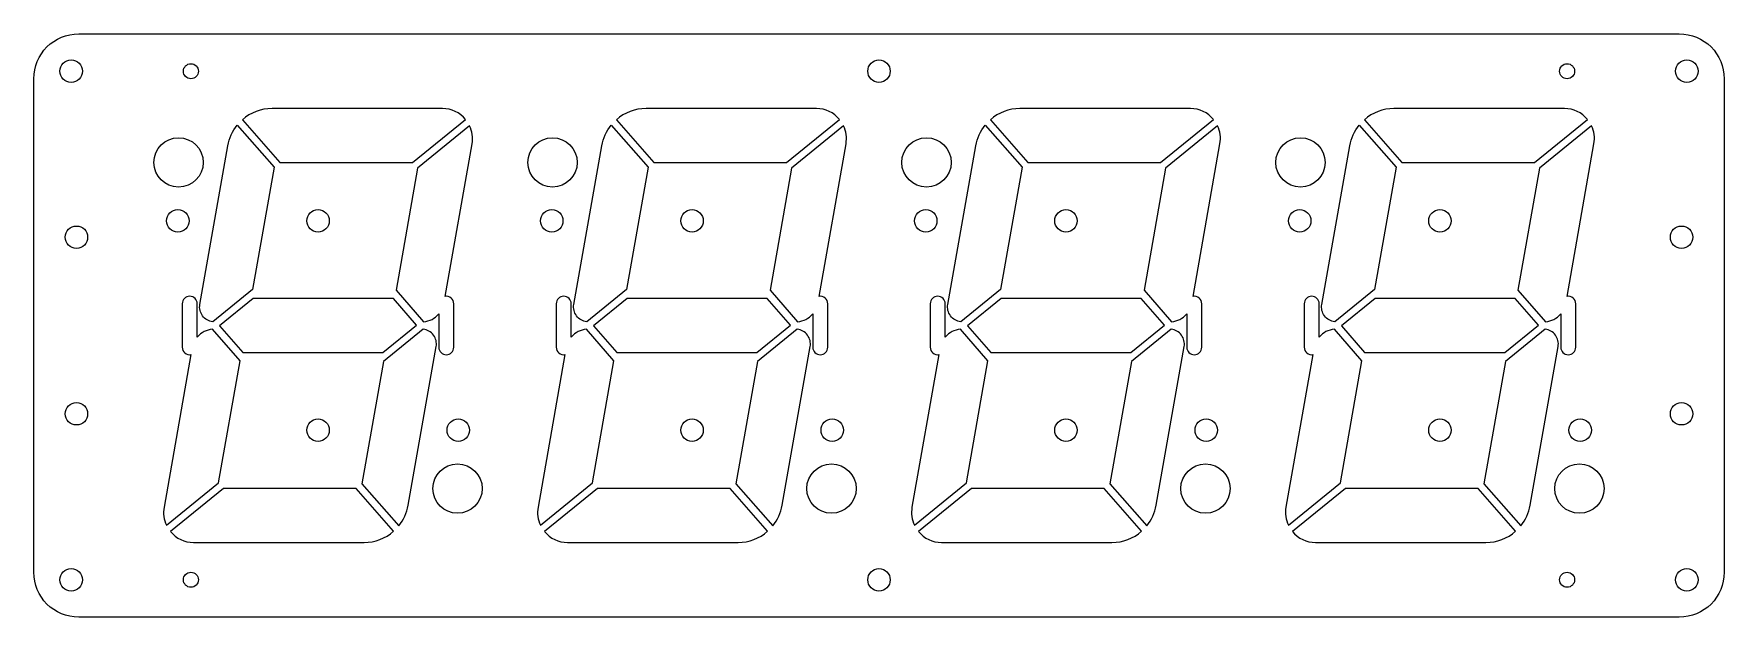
# Model space of a CAD drawing. Header units: millimetres. Extents: x 112 to 338, y 113 to 191.
import ezdxf

# ---------------------------------------------------------------- set-up
doc = ezdxf.new("R2010")
doc.units = ezdxf.units.MM
doc.layers.get('0').update_dxf_attribs({"linetype": 'CONTINUOUS'})

msp = doc.modelspace()

# ---------------------------------------------------------------- linework, layer by layer
for points in [[(118, 113, -0.414214), (112, 119), (112, 185, -0.414214), (118, 191), (332, 191, -0.414214), (338, 185), (338, 119, -0.414214), (332, 113)], [(139.89, 179.51), (144.91, 173.8), (162.65, 173.8), (169.73, 179.55, 0.223479), (166.65, 181), (143.85, 181, 0.181873)], [(189.89, 179.51), (194.91, 173.8), (212.65, 173.8), (219.73, 179.55, 0.223479), (216.65, 181), (193.85, 181, 0.181873)], [(239.89, 179.51), (244.91, 173.8), (262.65, 173.8), (269.73, 179.55, 0.223479), (266.65, 181), (243.85, 181, 0.181873)], [(289.89, 179.51), (294.91, 173.8), (312.65, 173.8), (319.73, 179.55, 0.223479), (316.65, 181), (293.85, 181, 0.181873)], [(135.93, 152.5, -0.429918), (134.2, 154.83), (137.94, 176.04, -0.127993), (139.2, 178.79), (144.13, 173.17), (141.25, 156.83)], [(166.15, 153.54), (166.15, 149.1, 1), (168.15, 149.1), (168.15, 154.9, 0.463558), (166.99, 155.89), (170.59, 176.31, 0.154582), (170.27, 178.7), (163.31, 173.05), (160.43, 156.71), (164.12, 152.5, 0.19739)], [(185.93, 152.5, -0.429918), (184.2, 154.83), (187.94, 176.04, -0.127993), (189.2, 178.79), (194.13, 173.17), (191.25, 156.83)], [(216.15, 153.54), (216.15, 149.1, 1), (218.15, 149.1), (218.15, 154.9, 0.463558), (216.99, 155.89), (220.59, 176.31, 0.154582), (220.27, 178.7), (213.31, 173.05), (210.43, 156.71), (214.12, 152.5, 0.19739)], [(235.93, 152.5, -0.429918), (234.2, 154.83), (237.94, 176.04, -0.127993), (239.2, 178.79), (244.13, 173.17), (241.25, 156.83)], [(266.15, 153.54), (266.15, 149.1, 1), (268.15, 149.1), (268.15, 154.9, 0.463558), (266.99, 155.89), (270.59, 176.31, 0.154582), (270.27, 178.7), (263.31, 173.05), (260.43, 156.71), (264.12, 152.5, 0.19739)], [(285.93, 152.5, -0.429918), (284.2, 154.83), (287.94, 176.04, -0.127993), (289.2, 178.79), (294.13, 173.17), (291.25, 156.83)], [(316.15, 153.54), (316.15, 149.1, 1), (318.15, 149.1), (318.15, 154.9, 0.463558), (316.99, 155.89), (320.59, 176.31, 0.154582), (320.27, 178.7), (313.31, 173.05), (310.43, 156.71), (314.12, 152.5, 0.19739)], [(133.85, 150.46), (133.85, 154.9, 1), (131.85, 154.9), (131.85, 149.1, 0.463558), (133.01, 148.11), (129.41, 127.69, 0.154582), (129.73, 125.3), (136.69, 130.95), (139.57, 147.29), (135.88, 151.5, 0.19739)], [(183.85, 150.46), (183.85, 154.9, 1), (181.85, 154.9), (181.85, 149.1, 0.463558), (183.01, 148.11), (179.41, 127.69, 0.154582), (179.73, 125.3), (186.69, 130.95), (189.57, 147.29), (185.88, 151.5, 0.19739)], [(233.85, 150.46), (233.85, 154.9, 1), (231.85, 154.9), (231.85, 149.1, 0.463558), (233.01, 148.11), (229.41, 127.69, 0.154582), (229.73, 125.3), (236.69, 130.95), (239.57, 147.29), (235.88, 151.5, 0.19739)], [(283.85, 150.46), (283.85, 154.9, 1), (281.85, 154.9), (281.85, 149.1, 0.463558), (283.01, 148.11), (279.41, 127.69, 0.154582), (279.73, 125.3), (286.69, 130.95), (289.57, 147.29), (285.88, 151.5, 0.19739)], [(162.06, 127.96), (165.8, 149.17, 0.429918), (164.07, 151.5), (158.75, 147.17), (155.87, 130.83), (160.8, 125.21, 0.127993)], [(212.06, 127.96), (215.8, 149.17, 0.429918), (214.07, 151.5), (208.75, 147.17), (205.87, 130.83), (210.8, 125.21, 0.127993)], [(262.06, 127.96), (265.8, 149.17, 0.429918), (264.07, 151.5), (258.75, 147.17), (255.87, 130.83), (260.8, 125.21, 0.127993)], [(312.06, 127.96), (315.8, 149.17, 0.429918), (314.07, 151.5), (308.75, 147.17), (305.87, 130.83), (310.8, 125.21, 0.127993)], [(160.11, 124.49), (155.09, 130.2), (137.35, 130.2), (130.27, 124.45, 0.223479), (133.35, 123), (156.15, 123, 0.181873)], [(210.11, 124.49), (205.09, 130.2), (187.35, 130.2), (180.27, 124.45, 0.223479), (183.35, 123), (206.15, 123, 0.181873)], [(260.11, 124.49), (255.09, 130.2), (237.35, 130.2), (230.27, 124.45, 0.223479), (233.35, 123), (256.15, 123, 0.181873)], [(310.11, 124.49), (305.09, 130.2), (287.35, 130.2), (280.27, 124.45, 0.223479), (283.35, 123), (306.15, 123, 0.181873)]]:
    msp.add_lwpolyline(points, format="xyb", close=True)
for points in [[(139.93, 148.4), (158.67, 148.4), (163.18, 152.06), (160.07, 155.6), (141.33, 155.6), (136.82, 151.94)], [(189.93, 148.4), (208.67, 148.4), (213.18, 152.06), (210.07, 155.6), (191.33, 155.6), (186.82, 151.94)], [(239.93, 148.4), (258.67, 148.4), (263.18, 152.06), (260.07, 155.6), (241.33, 155.6), (236.82, 151.94)], [(289.93, 148.4), (308.67, 148.4), (313.18, 152.06), (310.07, 155.6), (291.33, 155.6), (286.82, 151.94)]]:
    msp.add_lwpolyline(points, close=True)
for centre, radius in [((117, 186), 1.5), ((133, 186), 1), ((225, 186), 1.5), ((317, 186), 1), ((333, 186), 1.5), ((131.35, 173.8), 3.3), ((181.35, 173.8), 3.3), ((231.35, 173.8), 3.3), ((281.35, 173.8), 3.3), ((131.25, 166), 1.5), ((150, 166), 1.5), ((181.25, 166), 1.5), ((200, 166), 1.5), ((231.25, 166), 1.5), ((250, 166), 1.5), ((281.25, 166), 1.5), ((300, 166), 1.5), ((117.7, 163.8), 1.5), ((332.3, 163.8), 1.5), ((117.7, 140.2), 1.5), ((332.3, 140.2), 1.5), ((150, 138), 1.5), ((168.75, 138), 1.5), ((200, 138), 1.5), ((218.75, 138), 1.5), ((250, 138), 1.5), ((268.75, 138), 1.5), ((300, 138), 1.5), ((318.75, 138), 1.5), ((168.65, 130.2), 3.3), ((218.65, 130.2), 3.3), ((268.65, 130.2), 3.3), ((318.65, 130.2), 3.3), ((117, 118), 1.5), ((133, 118), 1), ((225, 118), 1.5), ((317, 118), 1), ((333, 118), 1.5)]:
    msp.add_circle(centre, radius)

doc.saveas('drawing.dxf')
